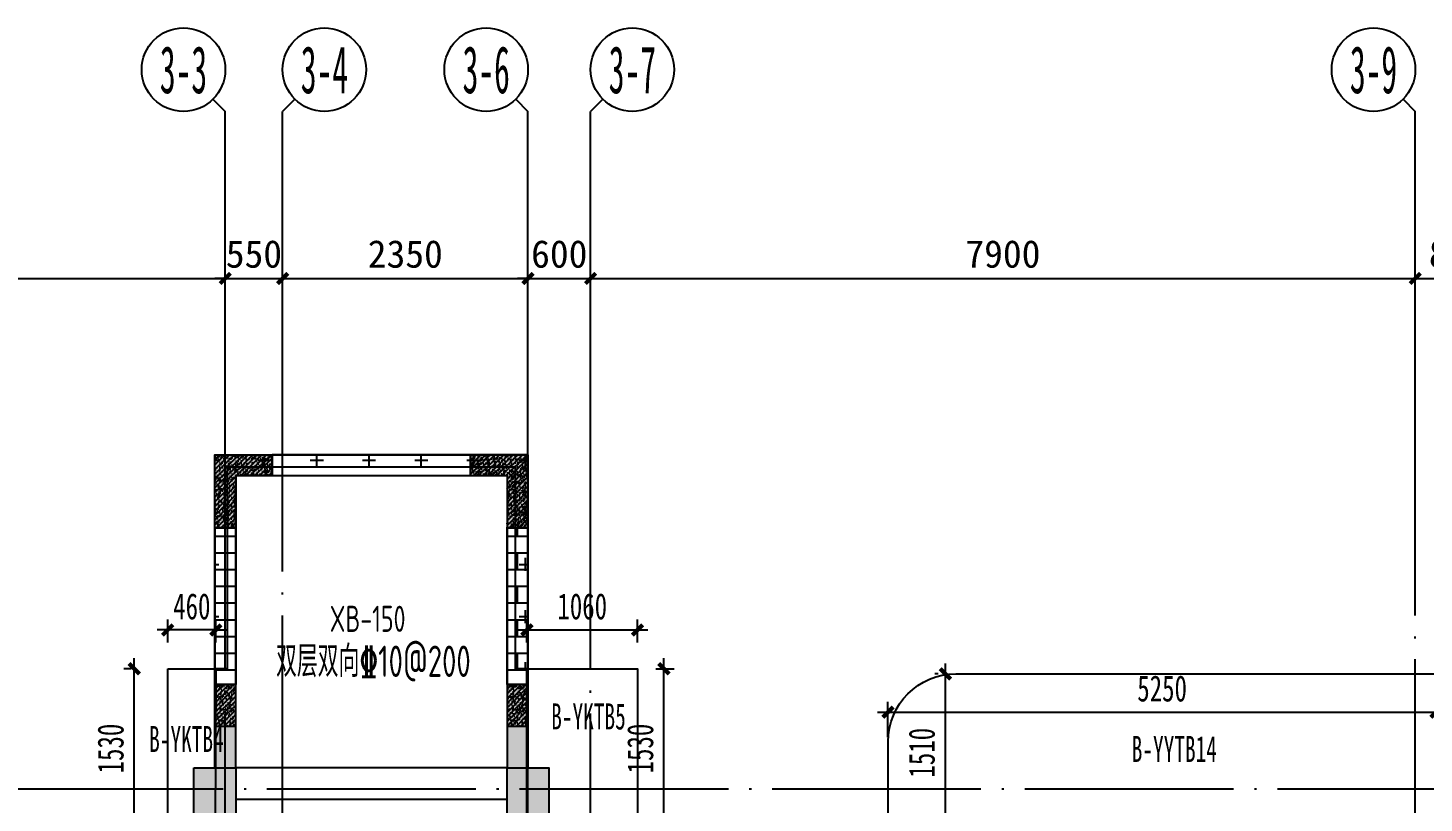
# Model space of a CAD drawing. Extents: x -3200779283 to -8106663, y 659664 to 1123462.
# Drawn here: x -8163890 to -8150515, y 695364 to 702790 of the extents above; entities that cross this region are included whole.
import ezdxf
from ezdxf.enums import TextEntityAlignment as Align

# ---------------------------------------------------------------- set-up
doc = ezdxf.new("R2010")
doc.units = 0
doc.header["$LTSCALE"] = 1000
doc.header["$MEASUREMENT"] = 0
for name, pattern in [('125-核心筒-首层南入$0$CONTINOUS', [0]), ('3#-轴线$0$DOTE', [2.42, 2, -0.2, 0.02, -0.2]), ('3#4#5#$0$DASH', [0.35, 0.25, -0.1]), ('DASH', [0.35, 0.25, -0.1])]:
    doc.linetypes.add(name, pattern=pattern)
doc.layers.get('Defpoints').update_dxf_attribs({"color": 30, "linetype": 'DASH'})
doc.layers.add('125-核心筒-首层南入$0$S-BEAM', color=4, linetype='Continuous', lineweight=25)
for name, color, linetype in [('125-核心筒-首层南入$0$S-COLU', 252, 'Continuous'), ('125-核心筒-首层南入$0$S-COLU-HATC', 16, 'Continuous'), ('125-核心筒-首层南入$0$S-WALL', 40, 'Continuous'), ('125-核心筒-首层南入$0$S-WALL-BEAM', 120, 'Continuous'), ('125-核心筒-首层南入$0$S-WALL-COLU', 252, '125-核心筒-首层南入$0$CONTINOUS'), ('125-核心筒-首层南入$0$S-WALL-COLU-HATC', 16, 'Continuous'), ('125-核心筒-首层南入$0$S-WALL-HATC', 253, 'Continuous'), ('3#-轴线$0$3#-轴号$0$A-ANNO-AXIS-CIRC', 3, 'Continuous'), ('3#-轴线$0$3#-轴号$0$A-ANNO-AXIS-TEXT', 7, 'Continuous'), ('3#-轴线$0$3#-轴号$0$A-ANNO-DIMS', 3, 'Continuous'), ('3#-轴线$0$A-ANNO-DOTE', 10, '3#-轴线$0$DOTE'), ('3#-轴线$0$AXIS_TEXT', 7, 'Continuous'), ('3#4#5#$0$PC-SLAB', 6, '3#4#5#$0$DASH'), ('3#4#5#$0$S-DIMS-SLAB', 120, 'Continuous'), ('3#4#5#$0$S-PC-SLAB', 6, 'Continuous'), ('3#4#5#模板$0$S-SLAB-TEXT', 120, 'Continuous'), ('4#-1F$0$HATCH', 254, 'Continuous'), ('4#-1F$0$S-WALL', 40, 'Continuous'), ('S-REIN-TEXT', 7, 'Continuous')]:
    doc.layers.add(name, color=color, linetype=linetype)
doc.styles.add('3#-轴线$0$3#-轴号$0$_TCH_AXIS', font='')
doc.styles.add('3#-轴线$0$3#-轴号$0$_TCH_DIM_T3', font='')
doc.styles.add('3#-轴线$0$COMPLEX', font='COMPLEX')
doc.styles.add('3#4#5#$0$外部参照 1$0$宋体', font='', dxfattribs={"width": 0.8})
doc.styles.add('3#4#5#$0$楷体', font='', dxfattribs={"width": 0.7})
doc.styles.add('3#4#5#模板$0$TSSD_Rein', font='tssdeng.shx', dxfattribs={"width": 0.7, "bigfont": 'hztxt.shx'})
doc.styles.add('FromPkpm', font='Pkpmeng', dxfattribs={"width": 0.7, "bigfont": 'Pkpmchn'})
doc.styles.get('3#-轴线$0$3#-轴号$0$_TCH_AXIS').set_extended_font_data('SimSun')
doc.styles.get('3#-轴线$0$3#-轴号$0$_TCH_DIM_T3').set_extended_font_data('SimSun')
doc.styles.get('3#4#5#$0$外部参照 1$0$宋体').set_extended_font_data('SimSun')
doc.styles.get('3#4#5#$0$楷体').set_extended_font_data('KaiTi_GB2312')
doc.dimstyles.new('3#-轴线$0$3#-轴号$0$_TCH_ARCH&&100', dxfattribs={"dimtxt": 264.345992, "dimasz": 100, "dimexe": 250, "dimexo": 300, "dimgap": 100, "dimtad": 1, "dimdec": 0, "dimzin": 0, "dimdsep": 46, "dimtxsty": '3#-轴线$0$3#-轴号$0$_TCH_DIM_T3', "dimblk": '3#-轴线$0$3#-轴号$0$_ArchTick', "dimcen": 0.09, "dimclrt": 7, "dimazin": 2, "dimtfac": 1, "dimtdec": 0, "dimtix": 1, "dimtmove": 2, "dimatfit": 3, "dimfxl": 100, "dimtolj": 1, "dimtzin": 0, "dimarcsym": 0})
doc.dimstyles.new('3#4#5#$0$TSSD_100_100', dxfattribs={"dimtxt": 250, "dimasz": 100, "dimexe": 100, "dimexo": 250, "dimgap": 100, "dimtad": 1, "dimdec": 0, "dimzin": 0, "dimdsep": 46, "dimtxsty": '3#4#5#$0$楷体', "dimblk": '3#4#5#$0$_ArchTick', "dimcen": 0, "dimdle": 100, "dimclrt": 7, "dimadec": 0, "dimazin": 0, "dimtfac": 1, "dimtdec": 0, "dimtix": 1, "dimtmove": 2, "dimatfit": 3, "dimfxl": 1, "dimtolj": 1, "dimtzin": 0, "dimarcsym": 0})

# ---------------------------------------------------------------- blocks, each defined once
blk = doc.blocks.new('3#4#5#$0$_ArchTick')
at = {"color": 0, "linetype": 'ByBlock', "const_width": 0.4}
blk.add_lwpolyline([(-0.5, -0.5), (0.5, 0.5)], dxfattribs=at)
blk = doc.blocks.new('*D1128')
at = {"layer": '3#4#5#$0$S-DIMS-SLAB', "color": 0, "lineweight": -2, "transparency": 16777216}
for p, q in [((15150, 885), (15150, 1224)), ((20401, 885), (20401, 1224)), ((15050, 1124), (20501, 1124))]:
    blk.add_line(p, q, dxfattribs=at)
at = {"layer": 'Defpoints', "color": 0, "transparency": 16777216}
for p in [(20401, 1124), (15150, 635), (20401, 635)]:
    blk.add_point(p, dxfattribs=at)
at = {"layer": '3#4#5#$0$S-DIMS-SLAB', "color": 0, "lineweight": -2, "transparency": 16777216, "xscale": 100, "yscale": 100, "zscale": 100, "rotation": 180}
blk.add_blockref('3#4#5#$0$_ArchTick', (15150, 1124), dxfattribs=at)
at = {"layer": '3#4#5#$0$S-DIMS-SLAB', "color": 0, "lineweight": -2, "transparency": 16777216, "xscale": 100, "yscale": 100, "zscale": 100}
blk.add_blockref('3#4#5#$0$_ArchTick', (20401, 1124), dxfattribs=at)
at = {"layer": '3#4#5#$0$S-DIMS-SLAB', "color": 7, "transparency": 16777216, "insert": (17776, 1349), "char_height": 250, "attachment_point": 5, "style": '3#4#5#$0$楷体'}
blk.add_mtext('\\A1;5250', dxfattribs=at)
blk = doc.blocks.new('*D1129')
at = {"layer": '3#4#5#$0$S-DIMS-SLAB', "color": 0, "lineweight": -2, "transparency": 16777216}
for p, q in [((15631, 1490), (15600, 1490)), ((15700, -120), (15700, 1590)), ((15511, -20), (15600, -20))]:
    blk.add_line(p, q, dxfattribs=at)
at = {"layer": 'Defpoints', "color": 0, "transparency": 16777216}
for p in [(15700, 1490), (15881, 1490), (15761, -20)]:
    blk.add_point(p, dxfattribs=at)
at = {"layer": '3#4#5#$0$S-DIMS-SLAB', "color": 0, "lineweight": -2, "transparency": 16777216, "xscale": 100, "yscale": 100, "zscale": 100}
for p, rotation in [((15700, 1490), 90), ((15700, -20), 270)]:
    blk.add_blockref('3#4#5#$0$_ArchTick', p, dxfattribs=dict(at, rotation=rotation))
at = {"layer": '3#4#5#$0$S-DIMS-SLAB', "color": 7, "transparency": 16777216, "insert": (15475, 735), "char_height": 250, "attachment_point": 5, "rotation": 90, "style": '3#4#5#$0$楷体'}
blk.add_mtext('\\A1;1510', dxfattribs=at)
blk = doc.blocks.new('*D1132')
at = {"layer": '3#4#5#$0$S-DIMS-SLAB', "color": 0, "lineweight": -2, "transparency": 16777216}
for p, q in [((11691, 1790), (11691, 2011)), ((12750, 1790), (12750, 2011)), ((11591, 1911), (12850, 1911))]:
    blk.add_line(p, q, dxfattribs=at)
at = {"layer": 'Defpoints', "color": 0, "transparency": 16777216}
for p in [(12750, 1911), (11691, 1540), (12750, 1540)]:
    blk.add_point(p, dxfattribs=at)
at = {"layer": '3#4#5#$0$S-DIMS-SLAB', "color": 0, "lineweight": -2, "transparency": 16777216, "xscale": 100, "yscale": 100, "zscale": 100, "rotation": 180}
blk.add_blockref('3#4#5#$0$_ArchTick', (11691, 1911), dxfattribs=at)
at = {"layer": '3#4#5#$0$S-DIMS-SLAB', "color": 0, "lineweight": -2, "transparency": 16777216, "xscale": 100, "yscale": 100, "zscale": 100}
blk.add_blockref('3#4#5#$0$_ArchTick', (12750, 1911), dxfattribs=at)
at = {"layer": '3#4#5#$0$S-DIMS-SLAB', "color": 7, "transparency": 16777216, "insert": (12221, 2136), "char_height": 250, "attachment_point": 5, "style": '3#4#5#$0$楷体'}
blk.add_mtext('\\A1;1060', dxfattribs=at)
blk = doc.blocks.new('*D1133')
at = {"layer": '3#4#5#$0$S-DIMS-SLAB', "color": 0, "lineweight": -2, "transparency": 16777216}
for p, q in [((8250, 1790), (8250, 2011)), ((8711, 1790), (8711, 2011)), ((8250, 1911), (8150, 1911)), ((8711, 1911), (8250, 1911)), ((8711, 1911), (8811, 1911))]:
    blk.add_line(p, q, dxfattribs=at)
at = {"layer": 'Defpoints', "color": 0, "transparency": 16777216}
for p in [(8250, 1911), (8250, 1540), (8711, 1540)]:
    blk.add_point(p, dxfattribs=at)
at = {"layer": '3#4#5#$0$S-DIMS-SLAB', "color": 0, "lineweight": -2, "transparency": 16777216, "xscale": 100, "yscale": 100, "zscale": 100}
blk.add_blockref('3#4#5#$0$_ArchTick', (8250, 1911), dxfattribs=at)
at = {"layer": '3#4#5#$0$S-DIMS-SLAB', "color": 0, "lineweight": -2, "transparency": 16777216, "xscale": 100, "yscale": 100, "zscale": 100, "rotation": 180}
blk.add_blockref('3#4#5#$0$_ArchTick', (8711, 1911), dxfattribs=at)
at = {"layer": '3#4#5#$0$S-DIMS-SLAB', "color": 7, "transparency": 16777216, "insert": (8481, 2136), "char_height": 250, "attachment_point": 5, "style": '3#4#5#$0$楷体'}
blk.add_mtext('\\A1;460', dxfattribs=at)
blk = doc.blocks.new('*D1134')
at = {"layer": '3#4#5#$0$S-DIMS-SLAB', "color": 0, "lineweight": -2, "transparency": 16777216}
for p, q in [((13003, -90), (13003, 1640)), ((12925, 1540), (13103, 1540)), ((12925, 10), (13103, 10))]:
    blk.add_line(p, q, dxfattribs=at)
at = {"layer": 'Defpoints', "color": 0, "transparency": 16777216}
for p in [(12675, 1540), (13003, 1540), (12675, 10)]:
    blk.add_point(p, dxfattribs=at)
at = {"layer": '3#4#5#$0$S-DIMS-SLAB', "color": 0, "lineweight": -2, "transparency": 16777216, "xscale": 100, "yscale": 100, "zscale": 100}
for p, rotation in [((13003, 1540), 90), ((13003, 10), 270)]:
    blk.add_blockref('3#4#5#$0$_ArchTick', p, dxfattribs=dict(at, rotation=rotation))
at = {"layer": '3#4#5#$0$S-DIMS-SLAB', "color": 7, "transparency": 16777216, "insert": (12778, 775), "char_height": 250, "attachment_point": 5, "rotation": 90, "style": '3#4#5#$0$楷体'}
blk.add_mtext('\\A1;1530', dxfattribs=at)
blk = doc.blocks.new('*D1135')
at = {"layer": '3#4#5#$0$S-DIMS-SLAB', "color": 0, "lineweight": -2, "transparency": 16777216}
for p, q in [((7929, -90), (7929, 1640)), ((7901, 1540), (7829, 1540)), ((7901, 10), (7829, 10))]:
    blk.add_line(p, q, dxfattribs=at)
at = {"layer": 'Defpoints', "color": 0, "transparency": 16777216}
for p in [(7929, 1540), (8151, 1540), (8151, 10)]:
    blk.add_point(p, dxfattribs=at)
at = {"layer": '3#4#5#$0$S-DIMS-SLAB', "color": 0, "lineweight": -2, "transparency": 16777216, "xscale": 100, "yscale": 100, "zscale": 100}
for p, rotation in [((7929, 1540), 90), ((7929, 10), 270)]:
    blk.add_blockref('3#4#5#$0$_ArchTick', p, dxfattribs=dict(at, rotation=rotation))
at = {"layer": '3#4#5#$0$S-DIMS-SLAB', "color": 7, "transparency": 16777216, "insert": (7704, 775), "char_height": 250, "attachment_point": 5, "rotation": 90, "style": '3#4#5#$0$楷体'}
blk.add_mtext('\\A1;1530', dxfattribs=at)
blk = doc.blocks.new('3#-轴线$0$_AXISO')
blk.add_circle((0, 0), 0.5)
at = {"layer": '3#-轴线$0$AXIS_TEXT', "style": '3#-轴线$0$COMPLEX', "width": 1.041667}
blk.add_attdef('A', text='', height=0.56, dxfattribs=at).set_placement((-0.25, -0.28), (0.25, -0.28), align=Align.FIT)
blk = doc.blocks.new('3#-轴线$0$3#-轴号$0$_ArchTick')
at = {"color": 0, "linetype": 'ByBlock', "const_width": 0.4}
blk.add_lwpolyline([(-0.5, -0.5), (0.5, 0.5)], dxfattribs=at)
blk = doc.blocks.new('*D395')
at = {"layer": '3#-轴线$0$3#-轴号$0$A-ANNO-DIMS', "color": 0, "lineweight": -2, "transparency": 16777216}
for p, q in [((0, 4889), (0, 5639)), ((8700, 4889), (8700, 5639)), ((0, 5389), (8700, 5389))]:
    blk.add_line(p, q, dxfattribs=at)
at = {"layer": 'Defpoints', "color": 0, "transparency": 16777216}
for p in [(8700, 5389), (0, 4589), (8700, 4589)]:
    blk.add_point(p, dxfattribs=at)
at = {"layer": '3#-轴线$0$3#-轴号$0$A-ANNO-DIMS', "color": 0, "lineweight": -2, "transparency": 16777216, "xscale": 100, "yscale": 100, "zscale": 100, "rotation": 180}
blk.add_blockref('3#-轴线$0$3#-轴号$0$_ArchTick', (0, 5389), dxfattribs=at)
at = {"layer": '3#-轴线$0$3#-轴号$0$A-ANNO-DIMS', "color": 0, "lineweight": -2, "transparency": 16777216, "xscale": 100, "yscale": 100, "zscale": 100}
blk.add_blockref('3#-轴线$0$3#-轴号$0$_ArchTick', (8700, 5389), dxfattribs=at)
at = {"layer": '3#-轴线$0$3#-轴号$0$A-ANNO-DIMS', "color": 7, "transparency": 16777216, "insert": (4350, 5622), "char_height": 264.3, "attachment_point": 5, "style": '3#-轴线$0$3#-轴号$0$_TCH_DIM_T3'}
blk.add_mtext('\\A1;8700', dxfattribs=at)
blk = doc.blocks.new('*D396')
at = {"layer": '3#-轴线$0$3#-轴号$0$A-ANNO-DIMS', "color": 0, "lineweight": -2, "transparency": 16777216}
for p, q in [((8700, 4889), (8700, 5639)), ((9250, 4889), (9250, 5639)), ((8700, 5389), (8600, 5389)), ((8700, 5389), (9250, 5389)), ((9250, 5389), (9350, 5389))]:
    blk.add_line(p, q, dxfattribs=at)
at = {"layer": 'Defpoints', "color": 0, "transparency": 16777216}
for p in [(9250, 5389), (8700, 4589), (9250, 4589)]:
    blk.add_point(p, dxfattribs=at)
at = {"layer": '3#-轴线$0$3#-轴号$0$A-ANNO-DIMS', "color": 0, "lineweight": -2, "transparency": 16777216, "xscale": 100, "yscale": 100, "zscale": 100}
blk.add_blockref('3#-轴线$0$3#-轴号$0$_ArchTick', (8700, 5389), dxfattribs=at)
at = {"layer": '3#-轴线$0$3#-轴号$0$A-ANNO-DIMS', "color": 0, "lineweight": -2, "transparency": 16777216, "xscale": 100, "yscale": 100, "zscale": 100, "rotation": 180}
blk.add_blockref('3#-轴线$0$3#-轴号$0$_ArchTick', (9250, 5389), dxfattribs=at)
at = {"layer": '3#-轴线$0$3#-轴号$0$A-ANNO-DIMS', "color": 7, "transparency": 16777216, "insert": (8975, 5622), "char_height": 264.3, "attachment_point": 5, "style": '3#-轴线$0$3#-轴号$0$_TCH_DIM_T3'}
blk.add_mtext('\\A1;550', dxfattribs=at)
blk = doc.blocks.new('*D397')
at = {"layer": '3#-轴线$0$3#-轴号$0$A-ANNO-DIMS', "color": 0, "lineweight": -2, "transparency": 16777216}
for p, q in [((9250, 4889), (9250, 5639)), ((11600, 4889), (11600, 5639)), ((9250, 5389), (11600, 5389))]:
    blk.add_line(p, q, dxfattribs=at)
at = {"layer": 'Defpoints', "color": 0, "transparency": 16777216}
for p in [(11600, 5389), (9250, 4589), (11600, 4589)]:
    blk.add_point(p, dxfattribs=at)
at = {"layer": '3#-轴线$0$3#-轴号$0$A-ANNO-DIMS', "color": 0, "lineweight": -2, "transparency": 16777216, "xscale": 100, "yscale": 100, "zscale": 100, "rotation": 180}
blk.add_blockref('3#-轴线$0$3#-轴号$0$_ArchTick', (9250, 5389), dxfattribs=at)
at = {"layer": '3#-轴线$0$3#-轴号$0$A-ANNO-DIMS', "color": 0, "lineweight": -2, "transparency": 16777216, "xscale": 100, "yscale": 100, "zscale": 100}
blk.add_blockref('3#-轴线$0$3#-轴号$0$_ArchTick', (11600, 5389), dxfattribs=at)
at = {"layer": '3#-轴线$0$3#-轴号$0$A-ANNO-DIMS', "color": 7, "transparency": 16777216, "insert": (10425, 5622), "char_height": 264.3, "attachment_point": 5, "style": '3#-轴线$0$3#-轴号$0$_TCH_DIM_T3'}
blk.add_mtext('\\A1;2350', dxfattribs=at)
blk = doc.blocks.new('*D398')
at = {"layer": '3#-轴线$0$3#-轴号$0$A-ANNO-DIMS', "color": 0, "lineweight": -2, "transparency": 16777216}
for p, q in [((11600, 4889), (11600, 5639)), ((12200, 4889), (12200, 5639)), ((11600, 5389), (11500, 5389)), ((11600, 5389), (12200, 5389)), ((12200, 5389), (12300, 5389))]:
    blk.add_line(p, q, dxfattribs=at)
at = {"layer": 'Defpoints', "color": 0, "transparency": 16777216}
for p in [(12200, 5389), (11600, 4589), (12200, 4589)]:
    blk.add_point(p, dxfattribs=at)
at = {"layer": '3#-轴线$0$3#-轴号$0$A-ANNO-DIMS', "color": 0, "lineweight": -2, "transparency": 16777216, "xscale": 100, "yscale": 100, "zscale": 100}
blk.add_blockref('3#-轴线$0$3#-轴号$0$_ArchTick', (11600, 5389), dxfattribs=at)
at = {"layer": '3#-轴线$0$3#-轴号$0$A-ANNO-DIMS', "color": 0, "lineweight": -2, "transparency": 16777216, "xscale": 100, "yscale": 100, "zscale": 100, "rotation": 180}
blk.add_blockref('3#-轴线$0$3#-轴号$0$_ArchTick', (12200, 5389), dxfattribs=at)
at = {"layer": '3#-轴线$0$3#-轴号$0$A-ANNO-DIMS', "color": 7, "transparency": 16777216, "insert": (11900, 5622), "char_height": 264.3, "attachment_point": 5, "style": '3#-轴线$0$3#-轴号$0$_TCH_DIM_T3'}
blk.add_mtext('\\A1;600', dxfattribs=at)
blk = doc.blocks.new('*D399')
at = {"layer": '3#-轴线$0$3#-轴号$0$A-ANNO-DIMS', "color": 0, "lineweight": -2, "transparency": 16777216}
for p, q in [((12200, 4889), (12200, 5639)), ((20100, 4889), (20100, 5639)), ((12200, 5389), (20100, 5389))]:
    blk.add_line(p, q, dxfattribs=at)
at = {"layer": 'Defpoints', "color": 0, "transparency": 16777216}
for p in [(20100, 5389), (12200, 4589), (20100, 4589)]:
    blk.add_point(p, dxfattribs=at)
at = {"layer": '3#-轴线$0$3#-轴号$0$A-ANNO-DIMS', "color": 0, "lineweight": -2, "transparency": 16777216, "xscale": 100, "yscale": 100, "zscale": 100, "rotation": 180}
blk.add_blockref('3#-轴线$0$3#-轴号$0$_ArchTick', (12200, 5389), dxfattribs=at)
at = {"layer": '3#-轴线$0$3#-轴号$0$A-ANNO-DIMS', "color": 0, "lineweight": -2, "transparency": 16777216, "xscale": 100, "yscale": 100, "zscale": 100}
blk.add_blockref('3#-轴线$0$3#-轴号$0$_ArchTick', (20100, 5389), dxfattribs=at)
at = {"layer": '3#-轴线$0$3#-轴号$0$A-ANNO-DIMS', "color": 7, "transparency": 16777216, "insert": (16150, 5622), "char_height": 264.3, "attachment_point": 5, "style": '3#-轴线$0$3#-轴号$0$_TCH_DIM_T3'}
blk.add_mtext('\\A1;7900', dxfattribs=at)
blk = doc.blocks.new('*D400')
at = {"layer": '3#-轴线$0$3#-轴号$0$A-ANNO-DIMS', "color": 0, "lineweight": -2, "transparency": 16777216}
for p, q in [((20100, 4889), (20100, 5639)), ((20900, 4889), (20900, 5639)), ((20100, 5389), (20900, 5389))]:
    blk.add_line(p, q, dxfattribs=at)
at = {"layer": 'Defpoints', "color": 0, "transparency": 16777216}
for p in [(20900, 5389), (20100, 4589), (20900, 4589)]:
    blk.add_point(p, dxfattribs=at)
at = {"layer": '3#-轴线$0$3#-轴号$0$A-ANNO-DIMS', "color": 0, "lineweight": -2, "transparency": 16777216, "xscale": 100, "yscale": 100, "zscale": 100, "rotation": 180}
blk.add_blockref('3#-轴线$0$3#-轴号$0$_ArchTick', (20100, 5389), dxfattribs=at)
at = {"layer": '3#-轴线$0$3#-轴号$0$A-ANNO-DIMS', "color": 0, "lineweight": -2, "transparency": 16777216, "xscale": 100, "yscale": 100, "zscale": 100}
blk.add_blockref('3#-轴线$0$3#-轴号$0$_ArchTick', (20900, 5389), dxfattribs=at)
at = {"layer": '3#-轴线$0$3#-轴号$0$A-ANNO-DIMS', "color": 7, "transparency": 16777216, "insert": (20500, 5622), "char_height": 264.3, "attachment_point": 5, "style": '3#-轴线$0$3#-轴号$0$_TCH_DIM_T3'}
blk.add_mtext('\\A1;800', dxfattribs=at)
blk = doc.blocks.new('125-核心筒-首层南入')
at = {"layer": '125-核心筒-首层南入$0$S-COLU-HATC'}
h = blk.add_hatch(color=256, dxfattribs=at)
h.dxf.hatch_style = 1
h.paths.add_polyline_path([(-2050, 7800), (-1650, 7800), (-1650, 7000), (-2050, 7000)])
h = blk.add_hatch(color=256, dxfattribs=at)
h.dxf.hatch_style = 1
h.paths.add_polyline_path([(950, 7800), (1350, 7800), (1350, 7000), (950, 7000)])
at = {"layer": '125-核心筒-首层南入$0$S-WALL-COLU-HATC'}
h = blk.add_hatch(dxfattribs=at)
h.set_pattern_fill('AR-CONC', color=256, scale=10)
h.set_pattern_definition([(50, (13887.05, -229895.61), (71.726018, -6.275213), [7.5, -82.5]), (355, (13887.05, -229895.61), (-13.875133, 75.219213), [6, -66]), (100.4514, (13893.03, -229896.135), (57.850938, 68.943954), [6.37402, -70.114211]), (46.1842, (13887.05, -229875.61), (106.724105, -16.5519), [11.25, -123.75]), (96.6356, (13895.95, -229876.99), (93.46627, 97.411787), [9.56103, -105.1713]), (351.1842, (13887.05, -229875.61), (93.466195, 97.41186), [9, -99]), (21, (13897.05, -229880.61), (59.690705, -40.261889), [7.5, -82.5]), (326, (13897.05, -229880.61), (24.331533, 72.515005), [6, -66]), (71.4514, (13902.03, -229883.97), (84.022263, 32.25305), [6.37402, -70.114211]), (37.5, (13887.052, -229895.612), (1.2159855, 33.2893854), [0, -65.2, 0, -67, 0, -66.25]), (7.5, (13887.052, -229895.612), (26.306954, 39.441171), [0, -38.2, 0, -63.7, 0, -25.25]), (327.5, (13864.752, -229895.612), (53.3822436, -2.2554872), [0, -25, 0, -78, 0, -103.5]), (317.5, (13854.752, -229895.612), (58.318617, 10.010498), [0, -32.5, 0, -51.8, 0, -73.5])])
h.paths.add_polyline_path([(-1650, 10600), (-1650, 10100), (-1850, 10100), (-1850, 10800), (-1300, 10800), (-1300, 10600)])
h = blk.add_hatch(dxfattribs=at)
h.set_pattern_fill('ANSI31', color=256, scale=250, style=0)
h.set_pattern_definition([(45, (13887.052, -229895.612), (-22.097087, 22.097087), [])])
h.paths.add_polyline_path([(-1650, 10600), (-1650, 10100), (-1850, 10100), (-1850, 10800), (-1300, 10800), (-1300, 10600)])
h = blk.add_hatch(dxfattribs=at)
h.set_pattern_fill('AR-CONC', color=256, scale=10)
h.set_pattern_definition([(50, (18489.61, -230307.81), (71.726018, -6.275213), [7.5, -82.5]), (355, (18489.61, -230307.81), (-13.875133, 75.219213), [6, -66]), (100.4514, (18495.59, -230308.334), (57.850938, 68.943954), [6.37402, -70.114211]), (46.1842, (18489.61, -230287.81), (106.724105, -16.5519), [11.25, -123.75]), (96.6356, (18498.5, -230289.19), (93.46627, 97.411787), [9.56103, -105.1713]), (351.1842, (18489.61, -230287.81), (93.466195, 97.41186), [9, -99]), (21, (18499.61, -230292.81), (59.690705, -40.261889), [7.5, -82.5]), (326, (18499.61, -230292.81), (24.331533, 72.515005), [6, -66]), (71.4514, (18504.586, -230296.166), (84.022263, 32.25305), [6.37402, -70.114211]), (37.5, (18489.611, -230307.81), (1.2159855, 33.2893854), [0, -65.2, 0, -67, 0, -66.25]), (7.5, (18489.61, -230307.81), (26.306954, 39.441171), [0, -38.2, 0, -63.7, 0, -25.25]), (327.5, (18467.311, -230307.81), (53.3822436, -2.2554872), [0, -25, 0, -78, 0, -103.5]), (317.5, (18457.31, -230307.81), (58.318617, 10.010498), [0, -32.5, 0, -51.8, 0, -73.5])])
h.paths.add_polyline_path([(950, 10600), (950, 10100), (1150, 10100), (1150, 10800), (600, 10800), (600, 10600)])
h = blk.add_hatch(dxfattribs=at)
h.set_pattern_fill('ANSI31', color=256, scale=250, style=0)
h.set_pattern_definition([(45, (18489.61, -230307.81), (-22.097087, 22.097087), [])])
h.paths.add_polyline_path([(950, 10600), (950, 10100), (1150, 10100), (1150, 10800), (600, 10800), (600, 10600)])
h = blk.add_hatch(dxfattribs=at)
h.set_pattern_fill('AR-CONC', color=256, scale=10)
h.set_pattern_definition([(50, (10587.076, -229157.833), (71.726018, -6.275213), [7.5, -82.5]), (355, (10587.076, -229157.83), (-13.875133, 75.219213), [6, -66]), (100.4514, (10593.05, -229158.356), (57.850938, 68.943954), [6.37402, -70.114211]), (46.1842, (10587.08, -229137.83), (106.724105, -16.5519), [11.25, -123.75]), (96.6356, (10595.97, -229139.21), (93.46627, 97.411787), [9.56103, -105.1713]), (351.1842, (10587.08, -229137.83), (93.466195, 97.41186), [9, -99]), (21, (10597.076, -229142.833), (59.690705, -40.261889), [7.5, -82.5]), (326, (10597.076, -229142.83), (24.331533, 72.515005), [6, -66]), (71.4514, (10602.05, -229146.19), (84.022263, 32.25305), [6.37402, -70.114211]), (37.5, (10587.076, -229157.833), (1.2159855, 33.2893854), [0, -65.2, 0, -67, 0, -66.25]), (7.5, (10587.076, -229157.833), (26.306954, 39.441171), [0, -38.2, 0, -63.7, 0, -25.25]), (327.5, (10564.776, -229157.833), (53.3822436, -2.2554872), [0, -25, 0, -78, 0, -103.5]), (317.5, (10554.776, -229157.833), (58.318617, 10.010498), [0, -32.5, 0, -51.8, 0, -73.5])])
h.paths.add_polyline_path([(-1650, 8600), (-1850, 8600), (-1850, 8200), (-1650, 8200)])
h = blk.add_hatch(dxfattribs=at)
h.set_pattern_fill('ANSI31', color=256, scale=250, style=0)
h.set_pattern_definition([(45, (10587.076, -229157.833), (-22.097087, 22.097087), [])])
h.paths.add_polyline_path([(-1850, 8200), (-1650, 8200), (-1650, 8600), (-1850, 8600)])
h = blk.add_hatch(dxfattribs=at)
h.set_pattern_fill('AR-CONC', color=256, scale=10)
h.set_pattern_definition([(50, (13387.076, -229157.833), (71.726018, -6.275213), [7.5, -82.5]), (355, (13387.076, -229157.83), (-13.875133, 75.219213), [6, -66]), (100.4514, (13393.05, -229158.356), (57.850938, 68.943954), [6.37402, -70.114211]), (46.1842, (13387.08, -229137.83), (106.724105, -16.5519), [11.25, -123.75]), (96.6356, (13395.97, -229139.21), (93.46627, 97.411787), [9.56103, -105.1713]), (351.1842, (13387.08, -229137.83), (93.466195, 97.41186), [9, -99]), (21, (13397.076, -229142.833), (59.690705, -40.261889), [7.5, -82.5]), (326, (13397.076, -229142.83), (24.331533, 72.515005), [6, -66]), (71.4514, (13402.05, -229146.19), (84.022263, 32.25305), [6.37402, -70.114211]), (37.5, (13387.076, -229157.833), (1.2159855, 33.2893854), [0, -65.2, 0, -67, 0, -66.25]), (7.5, (13387.076, -229157.833), (26.306954, 39.441171), [0, -38.2, 0, -63.7, 0, -25.25]), (327.5, (13364.776, -229157.833), (53.3822436, -2.2554872), [0, -25, 0, -78, 0, -103.5]), (317.5, (13354.776, -229157.833), (58.318617, 10.010498), [0, -32.5, 0, -51.8, 0, -73.5])])
h.paths.add_polyline_path([(1150, 8600), (950, 8600), (950, 8200), (1150, 8200)])
h = blk.add_hatch(dxfattribs=at)
h.set_pattern_fill('ANSI31', color=256, scale=250, style=0)
h.set_pattern_definition([(45, (13387.076, -229157.833), (-22.097087, 22.097087), [])])
h.paths.add_polyline_path([(950, 8200), (1150, 8200), (1150, 8600), (950, 8600)])
at = {"layer": '125-核心筒-首层南入$0$S-WALL-HATC'}
for points in [[(-1300, 10800), (-1850, 10800), (-1850, 10100), (-1650, 10100), (-1650, 10600), (-1300, 10600)], [(1150, 10800), (600, 10800), (600, 10600), (950, 10600), (950, 10100), (1150, 10100)], [(-1650, 8600), (-1850, 8600), (-1850, 7800), (-1650, 7800)], [(1150, 8600), (950, 8600), (950, 7800), (1150, 7800)]]:
    blk.add_hatch(color=256, dxfattribs=at).paths.add_polyline_path(points)
at = {"layer": '125-核心筒-首层南入$0$S-BEAM'}
blk.add_lwpolyline([(950, 7500), (950, 7800), (-1650, 7800), (-1650, 7500)], close=True, dxfattribs=at)
at = {"layer": '125-核心筒-首层南入$0$S-COLU'}
for points in [[(-2050, 7800), (-1650, 7800), (-1650, 7000), (-2050, 7000)], [(950, 7800), (1350, 7800), (1350, 7000), (950, 7000)]]:
    blk.add_lwpolyline(points, close=True, dxfattribs=at)
at = {"layer": '125-核心筒-首层南入$0$S-WALL'}
for p, q in [((-1850, 10800), (-1300, 10800)), ((-1850, 10100), (-1850, 10800)), ((-1300, 10600), (-1300, 10800)), ((600, 10600), (600, 10800)), ((600, 10800), (1150, 10800)), ((1150, 10800), (1150, 10100)), ((-1650, 10600), (-1300, 10600)), ((-1650, 10100), (-1650, 10600)), ((600, 10600), (950, 10600)), ((950, 10600), (950, 10100)), ((-1850, 7800), (-1850, 8600)), ((-1650, 7800), (-1650, 8600)), ((950, 8600), (950, 7800)), ((1150, 8600), (1150, 7800)), ((-1650, 8300), (-1650, 8300)), ((1150, 8300), (1150, 8300))]:
    blk.add_line(p, q, dxfattribs=at)
for points in [[(-1650, 10100), (-1850, 10100)], [(1150, 10100), (950, 10100)], [(-1650, 8600), (-1850, 8600)], [(1150, 8600), (950, 8600)], [(-1850, 7800), (-1650, 7800)], [(950, 7800), (1150, 7800)]]:
    blk.add_lwpolyline(points, dxfattribs=at)
at = {"layer": '125-核心筒-首层南入$0$S-WALL-BEAM'}
for points in [[(-1300, 10600), (600, 10600), (600, 10800), (-1300, 10800)], [(-1650, 8600), (-1650, 10100), (-1850, 10100), (-1850, 8600)], [(1150, 8600), (1150, 10100), (950, 10100), (950, 8600)]]:
    blk.add_lwpolyline(points, close=True, dxfattribs=at)
at = {"layer": '125-核心筒-首层南入$0$S-WALL-COLU', "linetype": 'ByBlock'}
for points in [[(-1650, 10600), (-1650, 10100), (-1850, 10100), (-1850, 10800), (-1300, 10800), (-1300, 10600), (-1650, 10600)], [(950, 10600), (950, 10100), (1150, 10100), (1150, 10800), (600, 10800), (600, 10600), (950, 10600)]]:
    blk.add_lwpolyline(points, dxfattribs=at)
at = {"layer": '125-核心筒-首层南入$0$S-WALL-COLU', "lineweight": -2}
for points in [[(-1650, 8600), (-1850, 8600), (-1850, 8200), (-1650, 8200)], [(1150, 8600), (950, 8600), (950, 8200), (1150, 8200)]]:
    blk.add_lwpolyline(points, close=True, dxfattribs=at)
blk = doc.blocks.new('3#4#5#$0$3#首层顶悬挑板')
at = {"layer": '3#4#5#$0$S-PC-SLAB'}
for points in [[(8250.5, 1539.9), (8710.9, 1539.9), (8705.8, 9.8), (8250.5, 9.8)], [(11690.7, 1539.9), (12750.5, 1539.9), (12750.5, 10), (11690.7, 10)]]:
    blk.add_lwpolyline(points, close=True, dxfattribs=at)
blk.add_lwpolyline([(20400.5, 1490), (20400.5, -20), (15150.5, -20), (15150.5, 840, -0.4141548), (15800.5, 1489.8)], format="xyb", close=True, dxfattribs=at)
at = {"layer": '3#4#5#$0$PC-SLAB', "linetype": 'ByBlock', "style": '3#4#5#$0$外部参照 1$0$宋体', "width": 0.6}
for s, p in [('B-YKTB5', (12281, 1080.6)), ('B-YKTB4', (8429.5, 866.1)), ('B-YYTB14', (17893.1, 770.8))]:
    blk.add_text(s, height=250, rotation=360, dxfattribs=at).set_placement(p, align=Align.MIDDLE)
at = {"layer": '3#4#5#$0$S-DIMS-SLAB'}
for base, p1, p2, picture, middle in [((8250.5, 1910.8), (8710.9, 1539.9), (8250.5, 1539.9), '*D1133', (8480.7, 2135.8)), ((12750.5, 1910.8), (11690.7, 1539.9), (12750.5, 1539.9), '*D1132', (12220.6, 2135.8)), ((20400.7, 1124.3), (15150.5, 634.9), (20400.7, 634.9), '*D1128', (17775.6, 1349.3))]:
    dim = blk.add_linear_dim(base=base, p1=p1, p2=p2, dimstyle='3#4#5#$0$TSSD_100_100', dxfattribs=at)
    dim.commit()
    dim.dimension.update_dxf_attribs({"geometry": picture, "text_midpoint": middle})
for base, p1, p2, picture, middle in [((7929.4, 1540), (8150.7, 9.8), (8150.7, 1540), '*D1135', (7704.4, 774.9)), ((13003.3, 1539.9), (12674.7, 10), (12674.7, 1539.9), '*D1134', (12778.3, 774.9)), ((15700.1, 1490), (15761, -20), (15880.9, 1490), '*D1129', (15475.1, 735))]:
    dim = blk.add_linear_dim(base=base, p1=p1, p2=p2, angle=90, dimstyle='3#4#5#$0$TSSD_100_100', dxfattribs=at)
    dim.commit()
    dim.dimension.update_dxf_attribs({"geometry": picture, "text_midpoint": middle})
blk = doc.blocks.new('3#-轴线$0$3#-轴号')
at = {"layer": '3#-轴线$0$3#-轴号$0$A-ANNO-AXIS-CIRC'}
for p, q in [((8582.8, 7106.5), (8700, 6989.4)), ((9367.2, 7106.5), (9250, 6989.4)), ((11482.8, 7106.5), (11600, 6989.4)), ((12317.2, 7106.5), (12200, 6989.4)), ((19982.8, 7106.5), (20100, 6989.4)), ((8700, 2989.4), (8700, 6989.4)), ((9250, 2989.4), (9250, 6989.4)), ((11600, 2989.4), (11600, 6989.4)), ((12200, 2989.4), (12200, 6989.4)), ((20100, 2989.4), (20100, 6989.4))]:
    blk.add_line(p, q, dxfattribs=at)
ref = blk.add_blockref('3#-轴线$0$_AXISO', (8300, 7389.4), dxfattribs=dict(at, xscale=800, yscale=800, zscale=800))
ref.add_attrib('A', '3-3', dxfattribs={"layer": '3#-轴线$0$3#-轴号$0$A-ANNO-AXIS-TEXT', "height": 452.55, "style": '3#-轴线$0$3#-轴号$0$_TCH_AXIS', "width": 0.466146}).set_placement((8073.7, 7163.1), (8526.3, 7163.1), align=Align.FIT)
ref = blk.add_blockref('3#-轴线$0$_AXISO', (9650, 7389.4), dxfattribs=dict(at, xscale=800, yscale=800, zscale=800))
ref.add_attrib('A', '3-4', dxfattribs={"layer": '3#-轴线$0$3#-轴号$0$A-ANNO-AXIS-TEXT', "height": 452.55, "style": '3#-轴线$0$3#-轴号$0$_TCH_AXIS', "width": 0.466146}).set_placement((9423.7, 7163.1), (9876.3, 7163.1), align=Align.FIT)
ref = blk.add_blockref('3#-轴线$0$_AXISO', (11200, 7389.4), dxfattribs=dict(at, xscale=800, yscale=800, zscale=800))
ref.add_attrib('A', '3-6', dxfattribs={"layer": '3#-轴线$0$3#-轴号$0$A-ANNO-AXIS-TEXT', "height": 452.55, "style": '3#-轴线$0$3#-轴号$0$_TCH_AXIS', "width": 0.466146}).set_placement((10973.7, 7163.1), (11426.3, 7163.1), align=Align.FIT)
ref = blk.add_blockref('3#-轴线$0$_AXISO', (12600, 7389.4), dxfattribs=dict(at, xscale=800, yscale=800, zscale=800))
ref.add_attrib('A', '3-7', dxfattribs={"layer": '3#-轴线$0$3#-轴号$0$A-ANNO-AXIS-TEXT', "height": 452.55, "style": '3#-轴线$0$3#-轴号$0$_TCH_AXIS', "width": 0.466146}).set_placement((12373.7, 7163.1), (12826.3, 7163.1), align=Align.FIT)
ref = blk.add_blockref('3#-轴线$0$_AXISO', (19700, 7389.4), dxfattribs=dict(at, xscale=800, yscale=800, zscale=800))
ref.add_attrib('A', '3-9', dxfattribs={"layer": '3#-轴线$0$3#-轴号$0$A-ANNO-AXIS-TEXT', "height": 452.55, "style": '3#-轴线$0$3#-轴号$0$_TCH_AXIS', "width": 0.466146}).set_placement((19473.7, 7163.1), (19926.3, 7163.1), align=Align.FIT)
at = {"layer": '3#-轴线$0$3#-轴号$0$A-ANNO-DIMS'}
for p1, p2, picture, middle in [((0, 4589.4), (8700, 4589.4), '*D395', (4350, 5621.6)), ((8700, 4589.4), (9250, 4589.4), '*D396', (8975, 5621.6)), ((9250, 4589.4), (11600, 4589.4), '*D397', (10425, 5621.6)), ((11600, 4589.4), (12200, 4589.4), '*D398', (11900, 5621.6)), ((12200, 4589.4), (20100, 4589.4), '*D399', (16150, 5621.6)), ((20100, 4589.4), (20900, 4589.4), '*D400', (20500, 5621.6))]:
    dim = blk.add_aligned_dim(p1=p1, p2=p2, distance=800, dimstyle='3#-轴线$0$3#-轴号$0$_TCH_ARCH&&100', dxfattribs=at)
    dim.commit()
    dim.dimension.update_dxf_attribs({"geometry": picture, "text_midpoint": middle})
blk = doc.blocks.new('3#-轴线')
at = {"layer": '3#-轴线$0$A-ANNO-DOTE'}
for points in [[(8700, -3200), (8700, 5500)], [(9250, -7100), (9250, 5500)], [(11600, -7100), (11600, 5500)], [(12200, -3200), (12200, 5500)], [(20100, -5100), (20100, 5500)], [(-3000, 500), (44800, 500)]]:
    blk.add_lwpolyline(points, dxfattribs=at)
blk.add_blockref('3#-轴线$0$3#-轴号', (0, 0))

msp = doc.modelspace()

# ---------------------------------------------------------------- hatches: boundary and pattern name
at = {"layer": '3#4#5#模板$0$S-SLAB-TEXT'}
h = msp.add_hatch(dxfattribs=at)
h.set_pattern_fill('CROSS', color=256, scale=1000)
h.set_pattern_definition([(0, (-8170685.1, 687149.55), (250, 250), [125, -375]), (90, (-8170622.6, 687087.05), (-250, 250), [125, -375])])
h.paths.add_polyline_path([(-8162100, 696651), (-8162100, 698701), (-8159100, 698701), (-8159100, 696651), (-8159220, 696651), (-8159220, 698581), (-8161980, 698581), (-8161980, 696651)])
at = {"layer": '4#-1F$0$HATCH'}
h = msp.add_hatch(dxfattribs=at)
h.set_pattern_fill('BRICK1', color=256, scale=20, style=0)
h.set_pattern_definition([(0, (-8162000.44, 702400.63), (0, 160), []), (90, (-8162000.44, 702400.63), (-160, 160), [160, -160])])
h.paths.add_polyline_path([(-8161900, 696501), (-8162100, 696501), (-8162100, 698001), (-8161900, 698001)])
h = msp.add_hatch(dxfattribs=at)
h.set_pattern_fill('BRICK1', color=256, scale=20, style=0)
h.set_pattern_definition([(0, (-8159200.42, 702400.63), (0, 160), []), (90, (-8159200.42, 702400.63), (-160, 160), [160, -160])])
h.paths.add_polyline_path([(-8159100, 696501), (-8159300, 696501), (-8159300, 698001), (-8159100, 698001)])

# ---------------------------------------------------------------- linework, layer by layer
at = {"layer": '3#4#5#模板$0$S-SLAB-TEXT'}
msp.add_lwpolyline([(-8162100, 696651), (-8162100, 698701), (-8159100, 698701), (-8159100, 696651), (-8159220, 696651), (-8159220, 698581), (-8161980, 698581), (-8161980, 696651), (-8162100, 696651)], dxfattribs=at)
at = {"layer": '4#-1F$0$S-WALL'}
for points in [[(-8161900, 696501), (-8162100, 696501), (-8162100, 698001), (-8161900, 698001)], [(-8159100, 696501), (-8159300, 696501), (-8159300, 698001), (-8159100, 698001)]]:
    msp.add_lwpolyline(points, close=True, dxfattribs=at)

# ---------------------------------------------------------------- block references
for name, p in [('3#-轴线', (-8170700, 695001)), ('125-核心筒-首层南入', (-8160250, 687901))]:
    msp.add_blockref(name, p)
at = {"layer": '3#4#5#$0$S-PC-SLAB', "color": 1}
msp.add_blockref('3#4#5#$0$3#首层顶悬挑板', (-8170801, 695111), dxfattribs=at)

# ---------------------------------------------------------------- texts
at = {"layer": '3#4#5#模板$0$S-SLAB-TEXT', "style": '3#4#5#模板$0$TSSD_Rein', "width": 0.7}
msp.add_text('XB-150', height=250, dxfattribs=at).set_placement((-8160999, 696929), align=Align.BOTTOM_LEFT)
at = {"layer": 'S-REIN-TEXT', "lineweight": 25, "style": 'FromPkpm', "width": 0.7}
msp.add_text('双层双向%%13210@200', height=300, rotation=360, dxfattribs=at).set_placement((-8161513, 696572))

doc.saveas('drawing.dxf')
